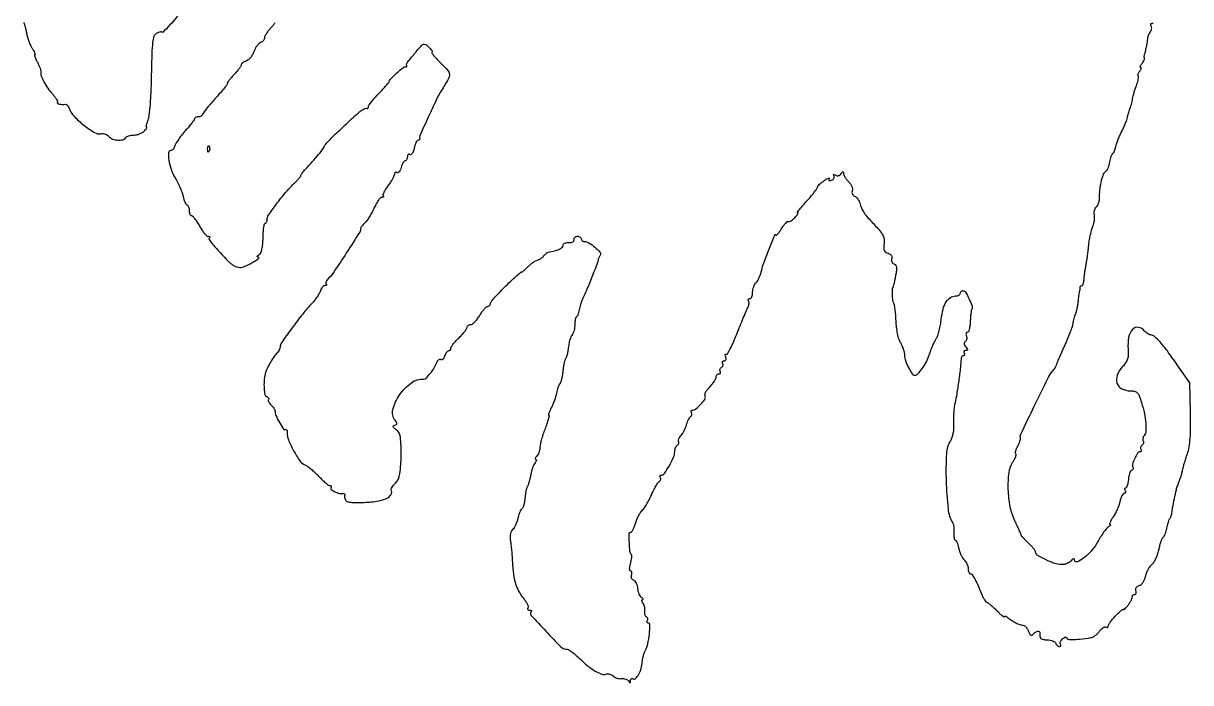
# Model space of a CAD drawing. Extents: x 0 to 451, y 0 to 508.
# Drawn here: x 1.1 to 450.7, y 0 to 254 of the extents above; entities that cross this region are included whole.
import ezdxf

# ---------------------------------------------------------------- set-up
doc = ezdxf.new("R2010")
doc.units = 0

msp = doc.modelspace()

# ---------------------------------------------------------------- linework, layer by layer
for points in [[(1.085306, 254.5, -0.070934), (1.398812, 253.907657, -0.01607), (1.749976, 252.822668, -0.016332), (2.076804, 251.533119, -0.015213), (2.327556, 250.19419, 0.02966), (2.641422, 248.750069, 0.019869), (3.16211, 247.141481, 0.020039), (3.793417, 245.61804, 0.036795), (4.444611, 244.44419, -0.014808), (5.020298, 243.506117, -0.028534), (5.414477, 242.717981, -0.036049), (5.6121, 242.149635, -0.493386), (5.497373, 242, 0.47796), (5.366777, 241.838198, 0.027061), (5.560955, 241.12762, 0.025368), (5.934271, 240.16965, 0.013734), (6.484385, 239.030196, -0.014093), (7.059919, 237.835901, -0.017996), (7.518613, 236.703589, -0.016082), (7.83273, 235.745267, -0.125913), (7.848584, 235.280196, 0.145688), (7.953617, 233.842126, 0.030069), (9.00626, 231.499882, 0.031162), (10.526496, 228.991084, 0.035817), (12.284183, 226.811719, -0.020343), (13.20399, 225.740773, -0.03247), (13.888985, 224.748115, -0.034559), (14.301317, 223.936415, -0.305594), (14.228385, 223.561719, 0.469406), (14.26104, 223.209129, 0.096334), (14.921314, 222.923235, 0.052375), (16.05634, 222.795702, 0.042514), (17.277826, 222.890854, -0.185709), (17.622394, 222.819385, -0.064537), (18.016864, 222.486692, -0.053355), (18.397007, 221.970374, -0.04043), (18.701434, 221.335666, 0.09743), (20.626469, 218.269643, 0.035686), (24.407677, 214.785347, 0.03284), (28.472049, 211.959429, 0.185111), (31.027863, 211.505366, -0.076567), (31.820943, 211.535055, -0.05645), (32.67826, 211.335947, -0.05657), (33.467258, 210.950916, -0.07792), (34.057959, 210.430164, 0.132746), (35.418199, 209.471093, 0.070994), (37.444538, 209.042528, 0.074446), (39.392007, 209.202467, 0.199241), (40.5, 210, -0.133107), (40.910782, 210.384655, -0.044707), (41.674507, 210.70625, -0.040741), (42.623423, 210.926192, -0.036597), (43.630446, 211, 0.051288), (44.702414, 211.110249, 0.038214), (45.845461, 211.440625, 0.039032), (46.88607, 211.925165, 0.068004), (47.642857, 212.5, 0.017166), (48.18089, 213.076302, 0.037666), (48.541646, 213.559375, 0.072851), (48.685799, 213.881564, 0.497336), (48.596179, 214, -0.434489), (48.44764, 214.159116, -0.033272), (48.535913, 214.807813, -0.029288), (48.772249, 215.695057, -0.016126), (49.158691, 216.75, 0.070086), (49.606361, 218.552462, 0.006725), (50.013965, 223.066825, 0.00846), (50.33788, 228.488236, 0.00658), (50.512675, 234.392384, -0.003528), (50.702957, 242.490927, -0.021448), (51.010514, 246.671421, -0.041144), (51.498743, 249.097767, -0.197453), (52.357558, 250.180223, -0.023289), (53.001301, 250.502085, -0.031368), (53.612171, 250.728086, -0.032362), (54.120443, 250.845451, -0.191966), (54.381647, 250.787839, 0.363402), (55.174481, 250.86797, 0.008472), (57.941728, 253.802907, 0.011265), (60.54513, 256.792089, 0.175262)], [(98.015337, 254.222731, -0.021583), (97.352933, 253.369731, -0.010992), (96.452251, 252.353977, 0.02149), (95.513528, 251.249466, 0.02484), (94.720349, 250.118921, 0.025015), (94.152297, 249.108373, 0.116037), (94, 248.460966, -0.108919), (93.885135, 247.939925, -0.066363), (93.545445, 247.405851, -0.061675), (93.044219, 246.940244, -0.064834), (92.452578, 246.620176, 0.105711), (91.785853, 246.186166, 0.039055), (91.055339, 245.327682, 0.036562), (90.379731, 244.235261, 0.036355), (89.868996, 243.054047, -0.045929), (89.330788, 241.871858, -0.042664), (88.574261, 240.776168, -0.045478), (87.725614, 239.919101, -0.098342), (86.916419, 239.473472, 0.036744), (86.182896, 239.179825, 0.047165), (85.562948, 238.801008, 0.054993), (85.133145, 238.398482, 0.178945), (85, 238.038368, -0.146273), (84.85728, 237.56095, -0.013658), (84.14777, 236.542084, -0.016629), (83.209983, 235.355609, -0.012312), (82.09879, 234.105755, 0.007119), (81.016875, 232.913989, 0.01322), (80.179248, 231.912316, 0.009524), (79.576698, 231.121275, 0.614037), (79.638217, 231, -0.598698), (79.771233, 230.751741, -0.021788), (78.974221, 229.660038, -0.011977), (77.383341, 227.764142, -0.001744), (74.044557, 224, 0.007567), (72.503569, 222.221397, 0.010969), (71.202036, 220.601562, 0.006817), (70.168307, 219.216914, 0.15396), (70.012466, 218.75, -0.189298), (69.894443, 218.463518, -0.086589), (69.563037, 218.220313, -0.067253), (69.074965, 218.055291, -0.047972), (68.5, 218, 0.047922), (67.924257, 217.944691, 0.066597), (67.433809, 217.779687, 0.085233), (67.098634, 217.53654, 0.187715), (66.976797, 217.25, -0.146764), (66.824679, 216.794591, -0.008621), (65.953869, 215.60291, -0.012436), (64.841436, 214.207891, -0.008801), (63.527071, 212.696078, 0.014784), (62.170041, 211.096949, 0.01529), (60.92565, 209.437897, 0.015169), (59.938137, 207.939228, 0.061316), (59.482886, 206.946078, -0.040807), (59.177721, 206.201357, -0.050594), (58.772708, 205.57166, -0.059128), (58.334385, 205.13804, -0.166998), (57.932612, 205, 0.391819), (57.006964, 204.143069, 0.057612), (57.113216, 201.350964, 0.047347), (58.007772, 197.81451, 0.046963), (59.553316, 194.499236, -0.017049), (60.567907, 192.624234, -0.014769), (61.505086, 190.593454, -0.015013), (62.244553, 188.702697, -0.041395), (62.612132, 187.321166, 0.028081), (62.874753, 186.2167, 0.035114), (63.245614, 185.230801, 0.037758), (63.662511, 184.477501, 0.163809), (64.058816, 184.166667, -0.148442), (64.419635, 183.900753, -0.061268), (64.723527, 183.368229, -0.053265), (64.930328, 182.67461, -0.045864), (65, 181.916667, 0.040655), (65.05977, 181.182805, 0.060048), (65.239659, 180.563021, 0.078965), (65.503728, 180.141859, 0.216583), (65.815859, 180, -0.21517), (66.245341, 179.806204, -0.017347), (67.052446, 178.825, -0.020947), (67.95925, 177.532449, -0.014464), (68.879844, 176, 0.019514), (69.821344, 174.468011, 0.026814), (70.791495, 173.175, 0.025834), (71.674161, 172.225559, 0.194959), (72.230651, 172, -0.054768), (72.612381, 171.958061, -0.164856), (72.833338, 171.823918, -0.256633), (72.872192, 171.628201, -0.120313), (72.733904, 171.40057, 0.354724), (72.665014, 170.738275, 0.02595), (73.821917, 169.151547, 0.017297), (75.982611, 166.670436, 0.003167), (80.162233, 162.25, 0.042974), (81.141065, 161.389479, 0.03732), (82.298311, 160.662873, 0.039097), (83.45252, 160.164089, 0.083418), (84.408406, 160.006589, 0.105173), (86.363255, 160.428824, 0.022877), (89.459388, 161.993956, 0.036667), (91.678031, 163.470139, 0.706125), (91.5, 164.008724, -0.169357), (91.255783, 164.099931, -0.339777), (91.212858, 164.289431, -0.114013), (91.440714, 164.583408, -0.030047), (91.926749, 164.933567, 0.147696), (92.555562, 165.660296, 0.048212), (93.011392, 167.019097, 0.036413), (93.308479, 168.926361, 0.017154), (93.426749, 171.418204, -0.012615), (93.508857, 173.55812, -0.020717), (93.698795, 175.360292, -0.015929), (93.950605, 176.757664, -0.353902), (94.25, 176.99995, 0.17551), (94.536201, 177.103627, 0.092923), (94.779687, 177.398369, 0.073126), (94.944491, 177.83734, 0.053339), (95, 178.356198, -0.150298), (95.538701, 180.107823, -0.010047), (98.611084, 184.440507, -0.015597), (102.069259, 188.822536, -0.028135), (105.204931, 192.15121, 0.010492), (106.275707, 193.21043, 0.01489), (107.178949, 194.199521, 0.010872), (107.878055, 195.049102, 0.168261), (108, 195.40121, -0.139644), (108.094728, 195.733774, -0.017702), (108.514063, 196.359537, -0.019647), (109.079852, 197.080959, -0.01517), (109.75, 197.822747, 0.008936), (112.393324, 200.676317, 0.010833), (114.764367, 203.448101, 0.005873), (116.738035, 205.917816, 0.16715), (117, 206.679545, -0.187851), (117.171169, 207.119065, -0.004206), (118.745881, 208.805481, -0.00891), (120.665642, 210.756246, -0.005837), (122.943425, 212.938203, -0.002148), (128.178523, 217.795143, -0.016007), (130.747812, 220.010845, -0.030194), (132.331019, 221.139333, -0.221713), (133.229763, 221.25, 0.117866), (133.523099, 221.226719, 0.140738), (133.773743, 221.343218, 0.127274), (133.941424, 221.586808, 0.087647), (134, 221.918401, -0.157408), (134.176224, 222.464298, -0.010588), (135.175, 223.789961, -0.014394), (136.467685, 225.338327, -0.010245), (138, 227, 0.004182), (139.533142, 228.622646, 0.006502), (140.825, 230.049812, 0.002404), (141.90853, 231.29055, 0.180176), (142, 231.536145, -0.201597), (142.375594, 232.429829, -0.008969), (144.865687, 234.783, -0.007938), (147.456696, 237.070765, -0.257898), (148.25, 237.233766, 0.103766), (148.516346, 237.208292, 0.19005), (148.70625, 237.308868, 0.170618), (148.789243, 237.522757, 0.082402), (148.75, 237.817699, -0.244275), (148.939024, 238.842176, -0.007779), (151.669902, 242.238758, -0.008308), (154.495051, 245.529931, -0.214405), (155.540877, 246, -0.175043), (156.352698, 245.706809, -0.031865), (157.534447, 244.59066, -0.029434), (158.538035, 243.378095, -0.370116), (158.49601, 242.829343, 0.376111), (158.476134, 242.528211, 0.010357), (159.361439, 241.420563, 0.016432), (160.539151, 240.098902, 0.009906), (162.016145, 238.607489, -0.02017), (164.624846, 235.86289, -0.180882), (165.202847, 234.335588, -0.130225), (164.741249, 232.565532, -0.00867), (162.057437, 228, 0.025201), (160.089915, 224.384571, 0.005244), (157.027278, 217.836738, 0.00143), (153.802519, 210.695459, 0.186854), (153.753454, 209.75, -0.114687), (153.779012, 209.464311, -0.140488), (153.670546, 209.220313, -0.129311), (153.440172, 209.057181, -0.08998), (153.125, 209, 0.241773), (152.74766, 208.806211, 0.042537), (152.326888, 208.099282, 0.037839), (151.935393, 207.108268, 0.025803), (151.636745, 205.933724, -0.03361), (151.327912, 204.793878, -0.063977), (150.907284, 203.943963, -0.105327), (150.44752, 203.494946, -0.286815), (150.011745, 203.492741, 0.136942), (149.627558, 203.603791, 0.190896), (149.2972, 203.476393, 0.140317), (149.074234, 203.10999, 0.067063), (149, 202.559017, -0.055241), (148.93391, 201.96264, -0.074829), (148.738095, 201.457961, -0.094284), (148.448579, 201.119428, -0.170441), (148.108408, 201, 0.210307), (147.722072, 200.829982, 0.050004), (147.29139, 200.253611, 0.042983), (146.888542, 199.43204, 0.031028), (146.579091, 198.459102, -0.040113), (146.264461, 197.528682, -0.071547), (145.84356, 196.840818, -0.112142), (145.39065, 196.492585, -0.251537), (144.970683, 196.518119, 0.102947), (144.600731, 196.652493, 0.17881), (144.285138, 196.585012, 0.166077), (144.073536, 196.321795, 0.087212), (144, 195.903408, -0.107888), (143.855581, 195.241896, -0.018983), (143.278329, 194.099418, -0.019798), (142.483807, 192.790046, -0.016654), (141.543246, 191.467811, 0.020278), (140.646999, 190.188349, 0.03139), (139.991294, 189.009871, 0.032344), (139.607731, 188.050446, 0.282433), (139.709913, 187.623421, -0.119396), (139.854344, 187.386644, -0.256303), (139.814837, 187.18313, -0.165786), (139.586648, 187.043643, -0.055078), (139.19166, 187, 0.211846), (138.634419, 186.752808, 0.028135), (137.805053, 185.726161, 0.0286), (136.914399, 184.324507, 0.020358), (136.074496, 182.663528, -0.016465), (135.204401, 180.909071, -0.016673), (134.224138, 179.22314, -0.016706), (133.275154, 177.816207, -0.062896), (132.549502, 177.041083, 0.029446), (131.956467, 176.48684, 0.032789), (131.455166, 175.885315, 0.034768), (131.102608, 175.322607, 0.123167), (131, 174.912386, -0.142473), (130.593544, 173.514909, -0.001822), (125.587218, 165.699647, -0.004009), (120.781679, 158.387004, -0.049037), (118.660851, 155.803708, 0.03768), (118.106543, 155.158906, 0.056532), (117.736982, 154.516149, 0.074236), (117.591406, 153.970367, 0.228313), (117.714286, 153.619048, -0.113321), (117.861745, 153.383699, -0.253697), (117.828575, 153.181845, -0.172212), (117.612741, 153.043523, -0.057277), (117.234054, 153, 0.153297), (116.766098, 152.853074, 0.063346), (116.268219, 152.403033, 0.054537), (115.817894, 151.745266, 0.046041), (115.489771, 150.967773, -0.052033), (115.067823, 150.000408, -0.019246), (114.28491, 148.734166, -0.01883), (113.317746, 147.40742, -0.021547), (112.293864, 146.217773, 0.020208), (108.691233, 142.054467, 0.010263), (104.48575, 136.549788, 0.00476), (100.4953, 130.987838, 0.154416), (100, 129.422297, -0.080752), (99.90468, 128.835944, -0.03773), (99.605769, 128.124461, -0.03611), (99.171527, 127.408739, -0.041991), (98.657936, 126.800793, 0.046843), (97.407828, 125.291609, 0.020705), (96.038342, 123.09143, 0.020641), (94.861821, 120.798498, 0.049877), (94.239491, 119, 0.040571), (93.826163, 116.308239, 0.034891), (93.821829, 113.443714, 0.031497), (94.142743, 111.012048, 0.270003), (94.839564, 110.220145, -0.075054), (95.250567, 110.010554, -0.108556), (95.522452, 109.708649, -0.130628), (95.613132, 109.363718, -0.138594), (95.517241, 109.027897, 0.179559), (95.437355, 108.63022, 0.074335), (95.604883, 108.098989, 0.060356), (95.977776, 107.522878, 0.045797), (96.51101, 106.990862, -0.035213), (97.080791, 106.445918, -0.036226), (97.562609, 105.831287, -0.038759), (97.897609, 105.239294, -0.109807), (98, 104.778684, 0.102236), (98.374656, 102.965519, 0.025489), (99.721395, 100.236973, 0.018975), (101.266488, 97.70213, 0.404936), (102.049237, 97.53043, -0.214954), (102.350752, 97.569883, -0.195666), (102.595986, 97.371651, -0.102001), (102.738035, 96.914457, -0.043309), (102.745371, 96.269809, 0.118488), (103.177552, 93.60347, 0.026211), (105.200884, 89.403875, 0.024805), (107.625418, 85.458098, 0.149498), (109.48406, 83.97523, -0.060671), (110.478665, 83.434702, -0.016999), (111.88637, 82.357885, -0.016882), (113.4079, 81.021369, -0.017029), (114.831244, 79.588971, 0.013581), (116.178474, 78.214346, 0.018457), (117.471155, 77.05426, 0.015541), (118.589552, 76.180155, 0.15941), (119.140261, 76, -0.1031), (119.470385, 75.931197, -0.178908), (119.669906, 75.739646, -0.165952), (119.705389, 75.452155, -0.087087), (119.570264, 75.11369, 0.388167), (119.698468, 74.435945, 0.050053), (121.077992, 73.602833, 0.047492), (122.818228, 72.970839, 0.09949), (124.25, 72.891849, -0.101976), (124.526839, 72.875209, -0.133326), (124.744901, 72.747918, -0.133114), (124.868883, 72.527646, -0.101494), (124.881579, 72.25, 0.11488), (124.991431, 70.730182, 0.225557), (125.794823, 69.858411, 0.090599), (127.646779, 69.479528, 0.011421), (131.75, 69.486691, 0.028708), (137.114186, 69.927478, 0.070192), (140.914079, 71.018277, 0.144865), (142.739663, 72.579271, 0.292947), (142.75, 74.395012, -0.275843), (142.743337, 74.651682, -0.018642), (143.141577, 75.301777, -0.022529), (143.711, 76.079557, -0.014641), (144.434092, 76.927173, 0.151691), (146.09437, 80.504957, 0.030282), (146.613008, 87.611944, 0.028141), (146.302769, 94.663817, 0.212931), (144.687018, 97.486907, -0.024251), (143.875191, 98.143218, -0.143305), (143.588909, 98.602115, -0.293655), (143.697337, 98.954938, -0.094492), (144.196997, 99.236378, 0.067843), (144.782737, 99.526596, 0.234908), (144.98478, 99.884559, 0.157983), (144.854759, 100.371406, 0.028847), (144.296514, 101.133796, -0.243043), (143.405333, 105.256889, -0.086278), (146.031874, 110.892916, -0.081183), (150.593795, 115.595251, -0.180599), (155.315532, 116.959127, 0.225987), (156.247117, 117.318695, 0.022641), (157.84965, 119.173131, 0.028679), (159.368183, 121.345622, 0.05057), (160.32272, 123.313382, -0.054704), (160.645398, 123.964843, -0.086093), (161.065749, 124.424324, -0.118681), (161.512605, 124.624856, -0.186918), (161.920941, 124.548861, 0.207595), (162.327508, 124.489825, 0.119179), (162.769151, 124.732483, 0.08193), (163.18216, 125.25632, 0.049245), (163.495391, 125.985479, -0.039423), (163.808825, 126.756445, -0.049463), (164.220911, 127.408235, -0.057809), (164.664193, 127.858014, -0.170932), (165.067388, 128, 0.095592), (165.404013, 128.064951, 0.128523), (165.652608, 128.248829, 0.134033), (165.772903, 128.524233, 0.108504), (165.75, 128.847077, -0.217904), (165.820044, 129.336625, -0.021086), (166.528125, 130.342476, -0.02373), (167.523151, 131.516654, -0.016504), (168.75, 132.748286, 0.016605), (169.994537, 133.99818, 0.021507), (171.045313, 135.228038, 0.019858), (171.820143, 136.303523, 0.147201), (172, 136.90121, -0.126691), (172.10791, 137.320253, -0.100766), (172.41161, 137.67723, -0.089762), (172.865906, 137.917198, -0.076882), (173.401224, 138, 0.162236), (174.075428, 138.224674, 0.036741), (174.997447, 139.028125, 0.034368), (175.97408, 140.16013, 0.02753), (176.867499, 141.5, -0.020385), (177.733864, 142.840384, -0.027531), (178.629598, 143.971875, -0.026989), (179.444959, 144.798341, -0.186673), (179.966275, 145, 0.099977), (180.36077, 145.079677, 0.098161), (180.696343, 145.306446, 0.097721), (180.921118, 145.645073, 0.098108), (181, 146.04322, -0.173375), (181.227078, 146.678408, -0.007665), (182.7625, 148.493927, -0.012182), (184.701069, 150.609794, -0.008327), (187, 152.921102, -0.004213), (189.301721, 155.121968, -0.00751), (191.2375, 156.887935, -0.003156), (192.852553, 158.299382, -0.641925), (193, 158.231859, 0.598976), (193.129613, 158.162481, 0.023648), (193.676668, 158.565683, 0.020387), (194.419177, 159.221146, 0.010273), (195.30355, 160.103977, -0.022445), (196.291678, 161.043501, -0.022782), (197.355326, 161.885749, -0.023294), (198.344359, 162.530367, -0.080988), (199.05355, 162.804957, 0.058267), (199.680289, 163.01557, 0.034608), (200.368855, 163.400526, 0.034228), (201.011275, 163.886265, 0.049325), (201.5, 164.404191, -0.028437), (201.938305, 164.909318, -0.029105), (202.427884, 165.357297, -0.030417), (202.896748, 165.693475, -0.097041), (203.254498, 165.831311, 0.019377), (205.731714, 166.367165, 0.04501), (207.520651, 167.003482, 0.066089), (208.641611, 167.712036, 0.22234), (209, 168.478144, -0.178252), (209.17368, 168.94984, -0.099241), (209.660937, 169.333785, -0.076686), (210.389155, 169.572248, -0.05419), (211.25, 169.619736, 0.048655), (212.13048, 169.658561, 0.093543), (212.796903, 169.885223, 0.13841), (213.174664, 170.266065, 0.177752), (213.25, 170.75, -0.12222), (213.271843, 171.226183, -0.124722), (213.514063, 171.632813, -0.112004), (213.946227, 171.905157, -0.085015), (214.5, 172, -0.064853), (215.073457, 171.925306, -0.082425), (215.559375, 171.70625, -0.098894), (215.884432, 171.381354, -0.148195), (216, 171, 0.108766), (216.083984, 170.618488, 0.099739), (216.321841, 170.29375, 0.095386), (216.677338, 170.075988, 0.090094), (217.09563, 170, -0.137129), (218.921989, 169.489508, -0.041555), (221.271633, 167.782899, -0.039416), (223.198045, 165.838554, -0.328199), (223.277071, 164.673533, 0.015795), (222.989108, 164.18757, 0.017204), (222.741001, 163.69785, 0.016905), (222.558107, 163.266142, 0.076762), (222.500351, 163, -0.077533), (222.258061, 161.891727, -0.001398), (220.046409, 156.236349, -0.002992), (217.91075, 150.91353, -0.026343), (216.830238, 148.619698, 0.028871), (216.409188, 147.714005, 0.014517), (215.978562, 146.528454, 0.014365), (215.603083, 145.273193, 0.020638), (215.349122, 144.140997, -0.020293), (215.118162, 143.108005, -0.023876), (214.813966, 142.152746, -0.023746), (214.484931, 141.382069, -0.118567), (214.188971, 141.021299, 0.144585), (213.923214, 140.661275, 0.032135), (213.706114, 139.918757, 0.030827), (213.55844, 138.995307, 0.025509), (213.512693, 138, -0.033837), (213.44653, 136.943983, -0.028177), (213.237871, 135.838538, -0.029096), (212.929522, 134.845512, -0.065781), (212.559305, 134.152469, 0.040781), (212.167511, 133.499568, 0.022102), (211.789881, 132.641926, 0.021879), (211.48053, 131.729324, 0.032113), (211.296612, 130.902469, -0.00025), (211.162795, 130.046982, -0.000156), (211.005194, 129.044788, -0.000157), (210.849236, 128.057072, -0.000285), (210.72107, 127.25, -0.022062), (210.568711, 126.506699, -0.017581), (210.341347, 125.720312, -0.01792), (210.078588, 125.005913, -0.042074), (209.820083, 124.5, 0.074052), (209.560746, 123.901099, 0.01484), (209.293525, 122.765625, 0.015384), (209.060427, 121.413284, 0.013821), (208.901069, 120, -0.01924), (208.724704, 118.574751, -0.020026), (208.440904, 117.186402, -0.020184), (208.10018, 116.01056, -0.077665), (207.751554, 115.336686, 0.055971), (207.389899, 114.705952, 0.018813), (207.004474, 113.715682, 0.018449), (206.657076, 112.579189, 0.020097), (206.405512, 111.451965, -0.026264), (206.110775, 110.20387, -0.013856), (205.62174, 108.688296, -0.013749), (205.03388, 107.160579, -0.020608), (204.430333, 105.865279, 0.01353), (203.89903, 104.765936, 0.024959), (203.537108, 103.841676, 0.026261), (203.346311, 103.154439, 0.479697), (203.470244, 103, -0.486285), (203.610387, 102.821488, -0.008504), (203.252473, 101.457812, -0.014231), (202.724425, 99.763649, -0.008153), (201.996428, 97.75, 0.011668), (201.232535, 95.589689, 0.012414), (200.587015, 93.44, 0.012073), (200.123236, 91.567129, 0.054643), (200.000504, 90.45, -0.0504), (199.912072, 89.577074, -0.038059), (199.647648, 88.649688, -0.038964), (199.259952, 87.808178, -0.069055), (198.8, 87.2, 0.032604), (198.394945, 86.73837, 0.087776), (198.194093, 86.3525, 0.217877), (198.22431, 86.110506, 0.260014), (198.422445, 86, -0.252434), (198.636299, 85.884684, -0.195484), (198.68859, 85.620802, -0.089532), (198.527832, 85.205175, -0.036284), (198.173547, 84.709112, 0.066488), (197.720887, 83.987018, 0.02106), (197.242254, 82.806029, 0.020612), (196.814012, 81.430034, 0.021533), (196.507623, 80.043268, -0.012281), (196.23124, 78.672407, -0.01304), (195.892663, 77.344132, -0.01272), (195.543069, 76.218379, -0.05682), (195.24909, 75.594019, 0.07102), (194.974322, 74.964885, 0.015867), (194.69711, 73.823391, 0.016161), (194.459393, 72.472524, 0.014993), (194.302364, 71.074933, -0.022331), (194.129281, 69.714621, -0.028003), (193.842932, 68.476059, -0.02828), (193.495612, 67.49339, -0.152627), (193.135427, 67.06507, 0.126719), (192.750421, 66.651816, 0.025037), (192.308325, 65.731599, 0.025065), (191.890369, 64.57831, 0.020998), (191.561353, 63.319098, -0.029372), (191.198497, 62.019685, -0.027713), (190.680035, 60.745538, -0.028826), (190.093374, 59.670373, -0.080408), (189.529933, 59.024843, 0.109116), (189.001538, 58.344998, 0.063415), (188.678186, 57.358255, 0.052462), (188.572861, 56.124756, 0.034606), (188.699248, 54.705744, -0.01167), (188.912912, 53.128888, -0.004739), (189.133287, 50.972937, -0.004686), (189.326641, 48.649083, -0.005949), (189.459501, 46.5, 0.020035), (189.880701, 41.82793, 0.041203), (190.654102, 38.240473, 0.049995), (191.876335, 35.305545, 0.049701), (193.658781, 32.665328, -0.025923), (194.51919, 31.512872, -0.036108), (195.155536, 30.394463, -0.039379), (195.518858, 29.447618, -0.213469), (195.44767, 28.915328, 0.112876), (195.328795, 28.566881, 0.184212), (195.408186, 28.268878, 0.158088), (195.681513, 28.068536, 0.079903), (196.10765, 28, -0.05533), (196.531495, 27.952954, -0.166537), (196.77597, 27.802681, -0.256027), (196.817757, 27.583428, -0.118662), (196.66161, 27.328277, 0.398701), (196.628773, 26.095293, 0.005087), (202.379058, 19.826945, 0.006611), (208.180357, 13.79267, 0.200592), (210.076685, 13, -0.123353), (211.039808, 12.758721, -0.035263), (212.353306, 11.932608, -0.025295), (214.058262, 10.546798, -0.0091), (216.344193, 8.411751, 0.027626), (219.008443, 6.102021, 0.038037), (221.652385, 4.358554, 0.042851), (223.960137, 3.324426, 0.177335), (225.463341, 3.347559, -0.09349), (226.12549, 3.468029, -0.06289), (226.889541, 3.366518, -0.060646), (227.634658, 3.069907, -0.071474), (228.241903, 2.61524, 0.073224), (228.882976, 2.138718, 0.047851), (229.733977, 1.78153, 0.047278), (230.652295, 1.588408, 0.064721), (231.49608, 1.602304, -0.060023), (232.299989, 1.62307, -0.057239), (233.09946, 1.453981, -0.061799), (233.775324, 1.130644, -0.10914), (234.209925, 0.694574, 0.018755), (234.594493, 0.137007, 0.275722), (234.805982, 0.049722, 0.34154), (234.948148, 0.197541, 0.023998), (234.984687, 0.809017, -0.077555), (235.061431, 1.26568, -0.152985), (235.274513, 1.561072, -0.183597), (235.58722, 1.650692, -0.117927), (235.949827, 1.531009, 0.354655), (236.939071, 1.658386, 0.065018), (238.108225, 3.257696, 0.053432), (239.078292, 5.586873, 0.05838), (239.495618, 8, -0.031423), (239.625762, 9.103018, -0.020541), (239.907079, 10.353125, -0.020673), (240.283428, 11.553741, -0.036758), (240.704395, 12.5, 0.069985), (241.638414, 15.040411, 0.026929), (242.23391, 18.760343, 0.019402), (242.469636, 22.321901, 0.422229), (241.809794, 23, -0.118394), (241.502427, 23.073816, -0.186476), (241.323518, 23.273452, -0.153788), (241.306378, 23.574926, -0.076444), (241.457295, 23.930902, 0.098637), (241.606091, 24.329916, 0.097849), (241.591243, 24.75669, 0.098038), (241.415315, 25.14509, 0.099441), (241.105379, 25.434872, -0.125673), (240.770869, 25.781793, -0.061575), (240.533498, 26.352499, -0.055287), (240.421471, 27.043597, -0.052711), (240.460642, 27.753971, 0.057213), (240.49572, 28.514204, 0.041267), (240.36817, 29.354291, 0.041856), (240.109271, 30.143921, 0.067935), (239.74913, 30.75, -0.042219), (239.428766, 31.231144, -0.102166), (239.303384, 31.637311, -0.201839), (239.385444, 31.900223, -0.216381), (239.627555, 32.015313, 0.169486), (239.840413, 32.093817, 0.341073), (239.877957, 32.258397, 0.113617), (239.679114, 32.514932, 0.029852), (239.254853, 32.82133, -0.108678), (238.761008, 33.312111, -0.042844), (238.310558, 34.164056, -0.03982), (237.965306, 35.201947, -0.039761), (237.788736, 36.281961, 0.046139), (237.601406, 37.342794, 0.049665), (237.225058, 38.324013, 0.055391), (236.728165, 39.088818, 0.130116), (236.180129, 39.484372, -0.106666), (235.694534, 39.80178, -0.099432), (235.368244, 40.29859, -0.095978), (235.251909, 40.898518, -0.091901), (235.364861, 41.508429, 0.051815), (235.518605, 42.079763, 0.093973), (235.505072, 42.561851, 0.143051), (235.332572, 42.877884, 0.199326), (235.038421, 43, -0.319629), (234.743757, 43.2098, -0.078363), (234.632837, 43.830191, -0.050122), (234.707464, 44.765205, -0.024878), (234.978412, 45.924727, 0.018376), (235.264336, 47.080332, 0.025606), (235.428357, 48.132774, 0.024028), (235.475571, 48.984798, 0.200813), (235.332249, 49.334418, -0.173765), (234.75897, 50.548027, -0.015229), (234.528424, 53.996421, -0.011977), (234.485475, 57.474078, -0.410819), (235.017535, 58, 0.247683), (235.405406, 58.204696, 0.026629), (235.950802, 59.101563, 0.027816), (236.517559, 60.313275, 0.01878), (237.032789, 61.75, -0.022411), (237.58911, 63.266575, -0.022605), (238.277524, 64.722796, -0.023116), (238.990966, 65.932034, -0.079468), (239.602077, 66.6042, 0.073688), (240.262233, 67.313754, 0.015682), (241.175979, 68.736578, 0.016082), (242.139064, 70.46909, 0.014681), (243.020208, 72.31278, -0.012013), (243.872392, 74.120598, -0.015264), (244.748831, 75.743963, -0.013271), (245.550974, 77.046101, -0.110083), (246.044784, 77.527678, 0.093137), (246.378081, 77.831587, 0.096361), (246.573443, 78.232309, 0.099205), (246.601193, 78.667173, 0.105271), (246.457295, 79.069098, -0.079851), (246.309278, 79.42492, -0.158026), (246.33304, 79.726548, -0.184247), (246.521957, 79.926718, -0.112953), (246.842207, 80, 0.246795), (248.020601, 80.619369, 0.02062), (249.91739, 83.633263, 0.025999), (251.546584, 86.852509, 0.104506), (252, 88.998143, -0.048971), (252.075321, 89.765331, -0.047218), (252.298542, 90.513102, -0.050986), (252.626649, 91.133693, -0.107661), (253.016312, 91.510081, 0.082274), (253.364725, 91.814281, 0.092343), (253.579716, 92.203458, 0.100644), (253.629413, 92.615871, 0.118776), (253.507121, 92.988479, -0.169413), (253.411537, 93.420101, -0.066757), (253.564806, 94.017812, -0.05592), (253.92166, 94.677192, -0.044433), (254.441438, 95.298581, 0.051447), (255.048578, 96.045404, 0.025404), (255.666355, 97.102214, 0.024903), (256.201793, 98.274653, 0.033187), (256.561409, 99.388649, -0.024934), (256.88071, 100.436571, -0.027672), (257.29364, 101.410659, -0.028583), (257.734595, 102.192671, -0.112126), (258.127091, 102.578547, 0.101898), (258.428661, 102.863268, 0.098573), (258.597621, 103.247252, 0.097246), (258.60785, 103.671125, 0.096251), (258.457295, 104.069098, -0.070586), (258.301347, 104.425333, -0.145695), (258.306665, 104.726548, -0.189611), (258.46788, 104.925182, -0.129273), (258.752422, 105, 0.171819), (260.089783, 105.473549, 0.034918), (261.957504, 107.215047, 0.033142), (263.549737, 109.166846, 0.239365), (263.723321, 110.330036, -0.097413), (263.655267, 110.860748, -0.054646), (263.769451, 111.503327, -0.0516), (264.034931, 112.152583, -0.058012), (264.419643, 112.706368, 0.005769), (266.276838, 114.860476, 0.0254), (267.290606, 116.196276, 0.044316), (267.829424, 117.159952, 0.105704), (268, 117.957794, -0.100685), (268.08091, 118.355515, -0.098317), (268.311086, 118.693852, -0.097548), (268.65483, 118.920498, -0.097415), (269.059017, 119, 0.098926), (269.418448, 119.071817, 0.176081), (269.637945, 119.273452, 0.169366), (269.681645, 119.57557, 0.090666), (269.542705, 119.930902, -0.110145), (269.402413, 120.334982, -0.099917), (269.439712, 120.775821, -0.094986), (269.649431, 121.185645, -0.088941), (270, 121.5, 0.088941), (270.350569, 121.814355, 0.094986), (270.560288, 122.224179, 0.099917), (270.597587, 122.665018, 0.110145), (270.457295, 123.069098, -0.103085), (270.32854, 123.423882, -0.178898), (270.393483, 123.726548, -0.165964), (270.646275, 123.92949, -0.087099), (271.047972, 124, 0.154208), (271.443666, 124.125011, 0.152806), (271.697458, 124.45506, 0.114179), (271.760493, 124.957192, 0.066075), (271.618443, 125.551938, -0.034333), (271.445508, 126.115439, -0.120251), (271.449364, 126.492548, -0.310071), (271.610709, 126.634025, -0.169628), (271.879135, 126.574699, 0.42076), (272.34341, 126.689779, 0.012631), (273.411753, 128.617719, 0.018), (274.621375, 131.155716, 0.010543), (275.894196, 134.272761, -0.003102), (277.177479, 137.554114, -0.003779), (278.421035, 140.60926, -0.003183), (279.502209, 143.163041, -0.026402), (280.060392, 144.290677, 0.044124), (280.401894, 145.04676, 0.04665), (280.597679, 145.837144, 0.051488), (280.630774, 146.545223, 0.124993), (280.47486, 147.040677, -0.087161), (280.328669, 147.407021, -0.166026), (280.367215, 147.718199, -0.17885), (280.583388, 147.925539, -0.103009), (280.940983, 148, 0.212738), (281.346009, 148.180498, 0.080457), (281.688914, 148.713393, 0.061221), (281.922354, 149.498767, 0.041681), (282, 150.428571, -0.04906), (282.101401, 151.459518, -0.037833), (282.40481, 152.54856, -0.038871), (282.849821, 153.531716, -0.070781), (283.378078, 154.235221, 0.062016), (283.95393, 154.974868, 0.02579), (284.54626, 156.095931, 0.025034), (285.064426, 157.376663, 0.029556), (285.419697, 158.634382, -0.033153), (286.402827, 162.021599, -0.008153), (288.473413, 167.439056, -0.005692), (290.600106, 172.572408, -0.804526), (290.980003, 172.5, 0.578063), (291.161279, 172.402127, 0.073164), (291.590332, 172.762977, 0.031322), (292.243685, 173.599901, 0.013175), (293.019141, 174.799498, -0.020235), (293.843263, 176.035751, -0.032074), (294.655667, 177.01495, -0.033765), (295.363413, 177.6698, -0.300614), (295.765403, 177.708126, 0.2105), (296.164105, 177.67855, 0.046915), (296.798275, 177.972977, 0.041008), (297.526139, 178.482118, 0.029627), (298.25, 179.158628, 0.014495), (298.884088, 179.865785, 0.03011), (299.327481, 180.459097, 0.047238), (299.546165, 180.871893, 0.534533), (299.460573, 181, -0.566259), (299.310951, 181.24943, -0.042257), (299.842015, 182.06958, -0.015763), (301.11596, 183.611191, -0.00197), (303.996752, 186.855755, 0.010711), (305.147133, 188.197939, 0.014756), (306.117796, 189.454658, 0.011344), (306.861548, 190.52913, 0.146736), (307, 190.990745, -0.17945), (307.148714, 191.391762, -0.024903), (307.770543, 192.045959, -0.025924), (308.618559, 192.77357, -0.019316), (309.623124, 193.488717, -0.015781), (310.59092, 194.080057, -0.051491), (311.277405, 194.381719, -0.256631), (311.535858, 194.33167, -0.373742), (311.571186, 194.115181, 0.073728), (311.391759, 193.698239, 0.339692), (311.486673, 193.471047, 0.191095), (311.820028, 193.423218, 0.032831), (312.442319, 193.616239, 0.073512), (312.98451, 193.921777, 0.103101), (313.343744, 194.343635, 0.124101), (313.465079, 194.812988, 0.140823), (313.339748, 195.259293, -0.043484), (313.140286, 195.655231, -0.405898), (313.20653, 195.815741, -0.220862), (313.448406, 195.809324, -0.023081), (313.957295, 195.526393, 0.100273), (314.523342, 195.317395, 0.106732), (315.112838, 195.35212, 0.101503), (315.658183, 195.631756, 0.082704), (316.096491, 196.121885, -0.017021), (316.525459, 196.750728, -0.201371), (316.773467, 196.899621, -0.406169), (316.935897, 196.781595, -0.039658), (316.984687, 196.25, 0.104402), (317.122071, 195.636496, 0.031207), (317.576339, 194.78635, 0.0298), (318.219433, 193.871525, 0.028283), (318.977319, 193.022681, -0.049002), (319.690579, 192.154013, -0.052332), (320.20311, 191.181388, -0.05846), (320.453297, 190.254452, -0.12902), (320.373565, 189.531111, 0.095244), (320.260806, 188.898874, 0.101679), (320.395433, 188.285564, 0.101705), (320.760945, 187.775153, 0.095342), (321.305998, 187.436072, -0.102917), (321.931673, 187.033691, -0.047066), (322.560205, 186.287626, -0.043889), (323.096936, 185.346541, -0.046206), (323.450289, 184.342042, 0.039233), (324.064486, 182.51518, 0.055153), (324.907712, 181.018082, 0.029014), (326.41203, 179.162219, 0.003951), (329.808381, 175.494997, -0.022065), (331.449057, 173.589463, -0.063223), (332.346302, 172.094151, -0.082534), (332.710211, 170.665836, -0.060347), (332.651577, 169.027261, 0.031981), (332.51229, 167.523705, 0.107546), (332.693847, 166.557989, 0.142654), (333.22163, 165.909974, 0.074279), (334.165518, 165.447467, -0.062605), (334.937716, 165.091096, -0.103412), (335.454684, 164.596272, -0.124522), (335.672364, 164.006207, -0.118566), (335.58918, 163.371804, 0.095899), (335.484119, 162.778269, 0.097152), (335.609042, 162.191339, 0.098648), (335.943866, 161.702, 0.102269), (336.436808, 161.385876, -0.179197), (337.15697, 160.75292, -0.122888), (337.429466, 159.688299, -0.048437), (337.257572, 157.799819, -0.006973), (336.481311, 154, -0.007141), (336.342692, 153.407289, -0.009202), (336.197607, 152.867188, -0.007338), (336.061804, 152.421086, -0.076295), (335.976511, 152.25, 0.148356), (335.696446, 151.405466, 0.01774), (335.716014, 149.415405, 0.019725), (335.884715, 147.429703, 0.107758), (336.240879, 146.419267, -0.09802), (336.503486, 145.717675, -0.009869), (336.759206, 143.941698, -0.012078), (336.972951, 141.792159, -0.009331), (337.105437, 139.441151, 0.021471), (337.306979, 136.945027, 0.022178), (337.720847, 134.502546, 0.023217), (338.27641, 132.402522, 0.067145), (338.914559, 131.043979, -0.039195), (339.522348, 129.917759, -0.027043), (340.036422, 128.562121, -0.027357), (340.390646, 127.195892, -0.049068), (340.507303, 126.043979, 0.089353), (340.862313, 124.105203, 0.029639), (342.04183, 121.453957, 0.023745), (343.449316, 119.02589, 0.254803), (344.41427, 118.5, 0.204563), (345.650605, 119.027908, 0.034121), (347.342468, 121.055149, 0.036035), (348.942825, 123.635133, 0.043502), (350.042796, 126.264452, -0.012174), (350.658775, 128.041777, -0.01047), (351.390495, 129.879591, -0.010595), (352.125035, 131.519857, -0.029681), (352.730221, 132.623517, 0.059561), (353.284609, 133.795225, 0.017589), (353.849176, 135.702592, 0.017386), (354.33764, 137.90939, 0.0179), (354.666086, 140.123517, -0.035205), (355.373165, 143.968761, -0.075538), (356.552907, 146.735756, -0.108278), (358.165414, 148.400268, -0.147442), (360.154988, 149, 0.052233), (360.860902, 149.073946, 0.07211), (361.458028, 149.29375, 0.092064), (361.859194, 149.618352, 0.178587), (362, 150, -0.103961), (362.080203, 150.38157, -0.098973), (362.30793, 150.70625, -0.096712), (362.648137, 150.923837, -0.094325), (363.048274, 151, -0.2655), (364.026947, 150.440914, -0.02341), (365.40903, 147.824194, -0.024261), (366.537844, 145.082798, -0.227737), (366.406941, 143.849427, 0.099584), (366.236382, 143.38942, 0.009105), (366.067255, 142.17467, 0.011491), (365.923999, 140.704687, 0.008751), (365.832376, 139.089521, -0.021696), (365.702705, 137.522255, -0.034408), (365.442182, 136.201297, -0.037844), (365.104842, 135.245111, -0.297319), (364.729078, 135, 0.185613), (364.417217, 134.880098, 0.146935), (364.228519, 134.568782, 0.099654), (364.202634, 134.094144, 0.055617), (364.349337, 133.532025, -0.07011), (364.489311, 132.924415, -0.073818), (364.451994, 132.312833, -0.081527), (364.249036, 131.791116, -0.121473), (363.907768, 131.442997, 0.127098), (363.56117, 131.081516, 0.149374), (363.460302, 130.619583, 0.106971), (363.630601, 130.058535, 0.046256), (364.073886, 129.410972, -0.0201), (364.619964, 128.696402, -0.156189), (364.743413, 128.300778, -0.32945), (364.573634, 128.074601, -0.072722), (364.063428, 128, 0.094062), (363.659975, 127.923424, 0.172316), (363.410568, 127.70625, 0.17334), (363.354878, 127.381483, 0.09532), (363.5, 127, -0.066654), (363.671186, 126.617143, -0.139668), (363.674359, 126.29375, -0.191008), (363.514347, 126.081154, -0.137896), (363.225684, 126, 0.136938), (362.881897, 125.904046, 0.096164), (362.582513, 125.632812, 0.082986), (362.37299, 125.227748, 0.06924), (362.289255, 124.75, -0.020229), (362.046077, 121.543721, -0.005025), (361.383391, 116.320605, -0.004998), (360.616752, 111.115946, -0.020694), (359.992819, 108, 0.027565), (359.683753, 106.338286, 0.013702), (359.466879, 104.20625, 0.013557), (359.362413, 101.978522, 0.019367), (359.399971, 100, -0.028203), (359.402571, 98.026817, -0.030326), (359.180229, 96.113801, -0.032778), (358.767461, 94.440659, -0.066002), (358.190547, 93.212733, 0.131926), (356.629068, 88.316147, 0.018771), (356.535124, 77.669406, 0.020078), (357.269495, 67.022323, 0.106038), (359.101385, 61.5, -0.084021), (359.316282, 60.935829, -0.022658), (359.460799, 59.985938, -0.022278), (359.52872, 58.876157, -0.021419), (359.499148, 57.75, 0.024664), (359.478309, 56.695996, 0.040257), (359.576424, 55.807813, 0.049302), (359.763487, 55.178692, 0.304756), (360.029429, 55, -0.262446), (360.345317, 54.821928, -0.033343), (360.717992, 54.101702, -0.032096), (361.074945, 53.113627, -0.02128), (361.361607, 51.941964, 0.032868), (361.706859, 50.660174, 0.026584), (362.238114, 49.337667, 0.027337), (362.862346, 48.166761, 0.06031), (363.486607, 47.370536, -0.05425), (364.065995, 46.649652, -0.03861), (364.555441, 45.735184, -0.039125), (364.889957, 44.777461, -0.064546), (365, 43.928571, 0.041171), (365.060905, 43.190175, 0.06064), (365.244112, 42.566518, 0.079725), (365.513142, 42.143046, 0.214636), (365.83102, 42, -0.235402), (366.538496, 41.647377, -0.034161), (367.443977, 40.258447, -0.023842), (368.585165, 37.965242, -0.006546), (370.160278, 34.25, 0.01842), (370.72336, 33.00496, 0.026677), (371.317626, 31.954687, 0.025112), (371.871568, 31.176233, 0.229433), (372.235413, 31, -0.163386), (372.668687, 30.854535, -0.012452), (373.646922, 30.075183, -0.016085), (374.784373, 29.057687, -0.011529), (375.991302, 27.851686, 0.011989), (377.146656, 26.699342, 0.024519), (378.116195, 25.864159, 0.03394), (378.808445, 25.39643, 0.578268), (379, 25.506673, -0.378246), (379.152198, 25.679078, -0.126847), (379.514063, 25.632503, -0.057342), (380.077563, 25.328374, -0.02504), (380.75, 24.806987, 0.032091), (382.043252, 23.833102, 0.034187), (383.424275, 23.05527, 0.033987), (384.906037, 22.469187, 0.030972), (386.5, 22.067652, -0.137914), (386.93829, 21.851074, -0.044609), (387.435517, 21.315825, -0.04056), (387.90804, 20.592004, -0.035757), (388.280484, 19.770817, 0.0308), (388.721029, 18.773331, 0.162405), (389.144129, 18.361977, 0.242448), (389.622981, 18.374618, 0.070941), (390.230484, 18.830484, -0.04157), (391.340108, 19.769488, -0.211181), (392.114601, 19.928879, -0.298919), (392.573252, 19.462074, -0.069512), (392.638889, 18.308889, 0.114762), (392.753828, 17.530373, 0.159718), (393.200077, 16.991734, 0.103502), (394.051999, 16.675049, 0.032372), (395.416769, 16.558889, -0.039781), (396.56369, 16.444151, -0.048774), (397.599103, 16.150111, -0.056423), (398.384743, 15.734189, -0.163817), (398.750103, 15.25, 0.065333), (398.982222, 14.772112, 0.064224), (399.330908, 14.367188, 0.069782), (399.738232, 14.093117, 0.113721), (400.14235, 14, 0.103459), (400.471621, 14.068869, 0.179134), (400.67045, 14.260466, 0.165659), (400.705442, 14.548069, 0.086795), (400.570027, 14.886693, -0.165938), (400.471484, 15.317852, -0.078442), (400.620389, 15.875922, -0.064546), (400.981976, 16.470716, -0.050777), (401.51101, 17.009138, -0.037698), (402.083186, 17.415347, -0.093765), (402.562609, 17.593084, -0.20157), (402.867365, 17.521801, -0.240274), (403, 17.261728, 0.374572), (403.442492, 16.753938, 0.037446), (405.18347, 16.645236, 0.025378), (407.966016, 16.821458, 0.007161), (412.277303, 17.37771, 0.084372), (413.068952, 17.632153, 0.03945), (413.985227, 18.204298, 0.037618), (414.874822, 18.972407, 0.043112), (415.595725, 19.833204, -0.038711), (416.254045, 20.633455, -0.055997), (416.957791, 21.218009, -0.071714), (417.599655, 21.518683, -0.215358), (418.068422, 21.457713, 0.086736), (418.42419, 21.315394, 0.1656), (418.726349, 21.35205, 0.17918), (418.927637, 21.560778, 0.103532), (419, 21.906505, -0.140958), (419.163064, 22.473426, -0.018079), (419.88125, 23.531591, -0.019975), (420.85118, 24.749857, -0.015426), (422, 26, -0.011599), (423.151907, 27.124959, -0.023448), (424.11875, 27.945086, -0.030727), (424.815844, 28.417055, -0.58073), (425, 28.311972, 0.571773), (425.143014, 28.227796, 0.067815), (425.511781, 28.50365, 0.03132), (426.072456, 29.129527, 0.013513), (426.742232, 30.027494, 0.019308), (427.391668, 31.029151, 0.025246), (427.901528, 31.994014, 0.024332), (428.236605, 32.816198, 0.164136), (428.242232, 33.25, -0.151284), (428.238779, 33.535101, -0.143005), (428.396334, 33.779688, -0.110622), (428.701695, 33.944176, -0.068545), (429.106989, 34, 0.15171), (429.482786, 34.116711, 0.152442), (429.725486, 34.425587, 0.115417), (429.788536, 34.894633, 0.067655), (429.658018, 35.448808, -0.113017), (429.569393, 36.07171, -0.119761), (429.764597, 36.65657, -0.105024), (430.235494, 37.142387, -0.071215), (430.931947, 37.478401, 0.110224), (431.675109, 37.910736, 0.054602), (432.394324, 38.738665, 0.050363), (432.983448, 39.803069, 0.051915), (433.340618, 40.953092, -0.043932), (433.704655, 42.194711, -0.029796), (434.322819, 43.533449, -0.030071), (435.081455, 44.764506, -0.051603), (435.871524, 45.6735, 0.067262), (436.672796, 46.655674, 0.029567), (437.46536, 48.138466, 0.0286), (438.132162, 49.834595, 0.034085), (438.556067, 51.5, -0.017538), (438.901759, 53.074168, -0.022352), (439.335166, 54.49567, -0.021085), (439.791042, 55.627819, -0.143004), (440.179818, 56.081004, 0.122577), (440.557438, 56.487007, 0.028944), (440.961076, 57.32821, 0.028093), (441.324481, 58.377709, 0.024451), (441.58776, 59.510932, -0.014447), (441.834857, 60.680114, -0.014292), (442.149834, 61.837318, -0.014297), (442.483025, 62.832992, -0.052253), (442.775754, 63.429927, 0.03104), (443.038445, 63.912756, 0.022423), (443.272286, 64.479416, 0.022773), (443.446375, 65.040213, 0.044897), (443.523281, 65.5, -0.027414), (443.7836, 67.478704, -0.005645), (444.472237, 70.930565, -0.005128), (445.23416, 74.362622, -0.035905), (445.741547, 76, 0.004137), (445.981291, 76.629292, 0.003815), (446.217301, 77.279688, 0.00381), (446.418763, 77.862441, 0.012633), (446.538633, 78.25, -0.014243), (446.634191, 78.555466, -0.014504), (446.746458, 78.853125, -0.014416), (446.858793, 79.105686, -0.05649), (446.94931, 79.25, 0.101634), (447.04492, 79.437996, 0.00579), (447.210661, 80.070362, 0.008661), (447.387368, 80.833898, 0.006236), (447.559132, 81.69166, -0.019007), (447.815197, 82.819943, -0.005809), (448.286653, 84.505094, -0.005805), (448.85891, 86.381438, -0.006317), (449.459337, 88.19166, 0.041756), (450.131071, 90.828572, 0.022211), (450.539819, 94.174545, 0.017179), (450.722537, 98.442049, 0.007928), (450.68129, 104), (450.413551, 115.5), (445.55475, 122.5, 0.007359), (441.746213, 127.818071, 0.022315), (438.945453, 131.275694, 0.029233), (436.802744, 133.424856, 0.180196), (435.372445, 133.982723, -0.098497), (434.851982, 134.094572, -0.040258), (434.210423, 134.43555, -0.037826), (433.559632, 134.924765, -0.039484), (433, 135.5, 0.176467), (430.607384, 136.897808, 0.259199), (428.35342, 136.131204, 0.142039), (426.84534, 133.037164, 0.063891), (426.645978, 128.481084, -0.030751), (426.693963, 126.338831, -0.06803), (426.41, 124.732182, -0.071769), (425.717859, 123.314132, -0.037593), (424.491935, 121.774728, 0.093975), (422.454063, 118.526213, 0.172017), (422.3547, 115.438524, 0.197473), (424.179436, 113.265328, 0.123392), (427.456025, 112.47436, -0.052957), (429.133829, 112.310862, -0.150469), (430.152664, 111.75208, -0.101216), (430.911854, 110.564245, -0.017021), (431.798539, 108, -0.021933), (432.902491, 103.765375, -0.032702), (433.458332, 99.979576, -0.036655), (433.479907, 96.95059, -0.157111), (432.822331, 95.293805, 0.064496), (432.487078, 94.759887, 0.063582), (432.296913, 94.15561, 0.069198), (432.273858, 93.575406, 0.114272), (432.430222, 93.112903, -0.105094), (432.581029, 92.692147, -0.099174), (432.552335, 92.237046, -0.096409), (432.348325, 91.817814, -0.093296), (432, 91.5, 0.088941), (431.649431, 91.185645, 0.094986), (431.439712, 90.775821, 0.099917), (431.402413, 90.334982, 0.110145), (431.542705, 89.930902, -0.073422), (431.69621, 89.574792, -0.149743), (431.685096, 89.273452, -0.188224), (431.515234, 89.074319, -0.123742), (431.219532, 89, 0.257412), (430.282082, 88.483129, 0.033992), (429.165, 86.414136, 0.034826), (428.335447, 84.193322, 0.213518), (428.493526, 83.010475, -0.113358), (428.611401, 82.663881, -0.127762), (428.558218, 82.316867, -0.119681), (428.337503, 82.023163, -0.091848), (427.985035, 81.828345, 0.188281), (427.573323, 81.485798, 0.041889), (427.192204, 80.634443, 0.037943), (426.891713, 79.510885, 0.028757), (426.728804, 78.244922, -0.023405), (426.582464, 77.002894, -0.036426), (426.329563, 75.955419, -0.041034), (426.01864, 75.202759, -0.280684), (425.690983, 75.001987, 0.157876), (425.43542, 74.918536, 0.190677), (425.301162, 74.706834, 0.126849), (425.321898, 74.383309, 0.059374), (425.5, 74, -0.074793), (425.663636, 73.617522, -0.151612), (425.64874, 73.29375, -0.187462), (425.461839, 73.079587, -0.12125), (425.138472, 73, 0.232882), (424.714635, 72.791272, 0.044447), (424.239918, 72.045312, 0.039119), (423.796126, 70.9948, 0.02707), (423.455118, 69.75, -0.031648), (423.04528, 68.305921, -0.01894), (422.387086, 66.646875, -0.018925), (421.603454, 65.038644, -0.031019), (420.807568, 63.75, 0.018998), (420.119272, 62.693215, 0.038199), (419.675105, 61.803314, 0.060923), (419.508416, 61.188813, 0.451159), (419.681906, 60.984687, -0.283401), (419.837364, 60.884816, -0.271269), (419.821869, 60.697071, -0.075314), (419.529973, 60.391478, -0.023552), (419.009564, 60.027073, 0.081926), (418.280159, 59.377893, 0.016162), (417.219759, 57.976377, 0.016733), (416.079704, 56.243601, 0.014853), (415.009564, 54.369213, -0.057589), (412.724796, 51.058903, -0.046534), (409.588192, 48.085902, -0.073209), (406.983704, 46.596515, -0.520054), (405.968197, 47.270316, 0.097289), (405.872023, 47.700747, 0.360441), (405.641299, 47.816531, 0.144389), (405.270484, 47.607367, 0.023554), (404.718197, 46.981877, -0.086943), (404.060475, 46.403703, -0.046066), (403.082708, 45.92461, -0.043989), (401.960926, 45.607353, -0.051778), (400.861235, 45.514502, -0.080274), (398.268268, 45.984826, -0.029334), (394.820545, 47.435554, -0.022949), (391.669621, 49.168517, -0.261228), (391, 50.362733, 0.149457), (390.848827, 50.857178, 0.019656), (390.192187, 51.752611, 0.021405), (389.303091, 52.776916, 0.016435), (388.25, 53.819273, -0.009326), (387.192342, 54.836797, -0.013134), (386.290967, 55.78551, -0.00933), (385.582684, 56.601442, -0.149925), (385.442654, 56.933943, 0.076966), (385.342109, 57.320295, 0.00256), (384.703395, 58.776509, 0.004812), (383.922128, 60.488651, 0.003326), (383.006557, 62.411619, -0.066192), (381.226065, 67.805629, -0.038682), (380.482304, 74.582735, -0.038442), (380.77101, 81.013665, -0.1175), (382.281305, 85.079826, 0.02456), (382.899845, 86.110643, 0.036323), (383.328383, 87.073533, 0.040134), (383.541962, 87.857765, 0.247651), (383.422487, 88.244179, -0.215265), (383.280136, 88.620837, -0.04389), (383.389622, 89.343098, -0.039004), (383.678812, 90.227186, -0.02792), (384.131432, 91.164354, 0.021065), (384.609009, 92.119553, 0.025088), (384.974535, 93.058229, 0.025083), (385.199103, 93.866449, 0.126023), (385.185204, 94.331744, -0.18318), (385.300045, 95.733278, -0.001263), (390.589679, 106.778666, -0.002927), (395.675083, 117.173106, -0.06339), (397.557506, 120, 0.017436), (398.064183, 120.627572, 0.018892), (398.511827, 121.272759, 0.018747), (398.85196, 121.85155, 0.081605), (398.980761, 122.226413, -0.056864), (399.126117, 122.728662, -0.001773), (399.959097, 124.705096, -0.003444), (400.966683, 127.027796, -0.002377), (402.138152, 129.644414, 0.007471), (403.320431, 132.359001, 0.00862), (404.363724, 134.981936, 0.007856), (405.172644, 137.22848, 0.048902), (405.453903, 138.418001, -0.018481), (405.612794, 139.335841, -0.012304), (405.859318, 140.374752, -0.012395), (406.148738, 141.372303, -0.023599), (406.438545, 142.155623, 0.036486), (406.732432, 143.017549, 0.012386), (407.035639, 144.307318, 0.012241), (407.301306, 145.75378, 0.01378), (407.484013, 147.155623, -0.004214), (407.630147, 148.473052, -0.005651), (407.786152, 149.664464, -0.003992), (407.935841, 150.658352, -0.05805), (408.031661, 151, 0.054662), (408.102116, 151.244837, 0.025426), (408.141784, 151.573438, 0.024826), (408.148718, 151.926197, 0.031664), (408.118421, 152.25, -0.107708), (408.135022, 152.535971, -0.116793), (408.269786, 152.779687, -0.113027), (408.503823, 152.942585, -0.096033), (408.8, 153, 0.240002), (409.112081, 153.158956, 0.065027), (409.385493, 153.660937, 0.05081), (409.58469, 154.388221, 0.033715), (409.669764, 155.25, -0.018343), (409.744699, 156.355537, -0.007272), (409.92529, 157.867188, -0.007186), (410.1677, 159.495151, -0.008949), (410.441671, 161, 0.010245), (410.733642, 162.627639, 0.005497), (411.03059, 164.646875, 0.005471), (411.288392, 166.713943, 0.008532), (411.460514, 168.5, -0.019271), (411.666992, 170.248461, -0.013529), (412.027991, 172.197532, -0.013676), (412.475877, 174.047385, -0.02762), (412.947623, 175.470323, 0.030252), (413.360994, 176.739488, 0.027136), (413.636162, 178.096061, 0.028134), (413.748101, 179.34182, 0.072411), (413.648035, 180.237914, -0.074044), (413.563224, 181.020441, -0.054548), (413.692695, 181.883829, -0.05482), (414.004368, 182.693713, -0.077278), (414.460063, 183.317206, 0.088636), (414.94783, 184.017196, 0.037981), (415.346308, 185.08931, 0.036043), (415.607149, 186.325989, 0.039508), (415.676779, 187.549615, -0.037101), (415.826694, 190.427964, -0.031128), (416.39932, 193.430665, -0.0291), (417.214138, 195.984377, -0.163991), (418.11486, 197.070987, 0.123709), (418.518281, 197.48615, 0.030823), (418.944593, 198.339594, 0.029609), (419.325136, 199.407098, 0.025968), (419.596605, 200.559705, -0.018257), (419.848295, 201.707338, -0.022227), (420.170091, 202.759335, -0.02149), (420.512302, 203.605609, -0.124593), (420.811029, 203.978701, 0.103567), (421.099692, 204.310047, 0.029418), (421.399358, 204.928117, 0.028283), (421.663064, 205.683013, 0.026566), (421.84636, 206.478719, -0.03882), (422.104769, 207.486991, -0.011719), (422.650252, 208.97246, -0.011665), (423.342366, 210.615453, -0.012432), (424.096638, 212.189426, 0.010638), (424.851134, 213.749487, 0.010424), (425.543943, 215.350747, 0.01036), (426.092953, 216.779864, 0.03831), (426.350046, 217.710707, -0.014312), (426.528919, 218.504946, -0.009214), (426.779387, 219.41502, -0.009261), (427.057562, 220.29702, -0.017167), (427.320858, 221, 0.023887), (427.589914, 221.748834, 0.009634), (427.888013, 222.79375, 0.009507), (428.166338, 223.932946, 0.011897), (428.379105, 225, -0.018002), (428.626011, 226.163989, -0.00906), (429.016673, 227.614177, -0.008984), (429.475158, 229.100403, -0.013168), (429.935994, 230.388688, 0.020257), (430.327127, 231.533007, 0.028605), (430.574423, 232.58137, 0.028103), (430.675284, 233.430225, 0.215096), (430.536654, 233.796679, -0.205714), (430.418432, 234.092986, -0.070869), (430.497067, 234.557652, -0.056141), (430.742855, 235.106116, -0.039834), (431.131121, 235.657991, 0.03138), (431.507117, 236.173696, 0.074889), (431.698909, 236.605785, 0.168576), (431.680843, 236.880088, 0.301415), (431.5, 237, -0.315411), (431.322657, 237.124231, -0.160432), (431.313947, 237.409705, -0.07125), (431.519855, 237.858784, -0.030147), (431.912642, 238.39474, 0.033303), (432.344282, 238.991568, 0.034976), (432.685056, 239.631008, 0.03734), (432.896962, 240.220533, 0.112476), (432.916666, 240.64474, -0.028086), (432.872228, 241.00887, -0.023964), (432.865512, 241.395642, -0.024663), (432.893759, 241.748545, -0.060712), (432.95809, 242, 0.032602), (433.316689, 243.132884, 0.009522), (433.719966, 244.916738, 0.009733), (434.0572, 246.730572, 0.028158), (434.194909, 248, -0.048079), (434.293533, 248.662229, -0.029745), (434.528787, 249.413695, -0.029684), (434.852862, 250.135085, -0.046396), (435.222397, 250.706195, 0.069297), (435.537296, 251.245307, 0.064009), (435.703681, 251.864688, 0.067997), (435.702963, 252.467182, 0.104528), (435.527073, 252.956195, -0.075267), (435.356725, 253.355403, -0.152246), (435.373333, 253.693382, -0.187186), (435.570014, 253.917016, -0.120414), (435.909598, 254, 0.172457), (436.252873, 254.122029, 0.149855)]]:
    msp.add_lwpolyline(points, format="xyb")
msp.add_lwpolyline([(72.683114, 204.8125, -0.054073), (72.461564, 204.395823, -0.470617), (72.279315, 204.37858, -0.168741), (72.137993, 204.670344, -0.018894), (72.078947, 205.416667, -0.028489), (72.089945, 206.112848, -0.077125), (72.200665, 206.592839, -0.208169), (72.385309, 206.77538, -0.296942), (72.604167, 206.729167, -0.126455), (72.797407, 206.402231, -0.060344), (72.876576, 205.916927, -0.05415), (72.839148, 205.359369, -0.051402)], format="xyb", close=True)

doc.saveas('drawing.dxf')
